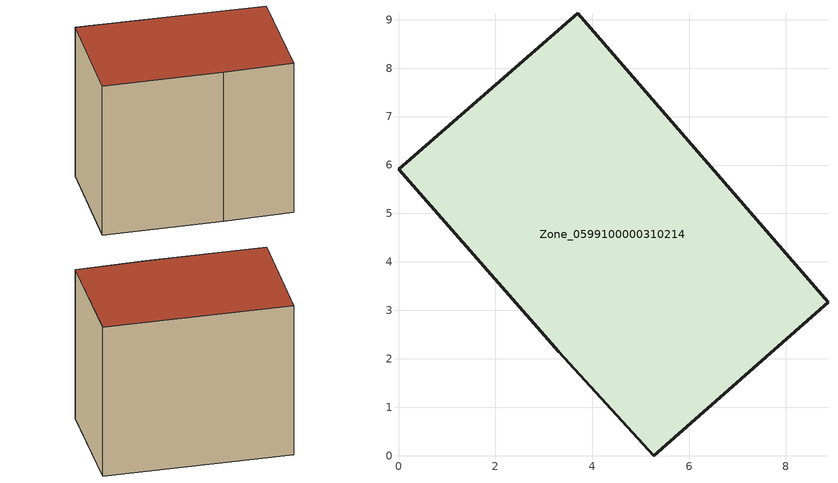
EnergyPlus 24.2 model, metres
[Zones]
Zone_0599100000310214
 floor ground (C_G): 3.7,9.13 8.87,3.17 5.27,0 3.3,2.15 0,5.92 z0
 wall outside (C_F): 3.3,2.15 5.27,0 8.87,3.17 3.7,9.13 0,5.92 3.3,2.15 z0:6.9
 roof outside (C_R): 8.87,3.17 3.7,9.13 0,5.92 3.3,2.15 5.27,0 z6.9
[BUILDING]
Pand.0599100000310214: North Axis=0; Terrain=City; Loads Convergence Tolerance Value=0.04; Temperature Convergence Tolerance Value=0.4; Solar Distribution=FullExterior; Maximum Number of Warmup Days=25; Minimum Number of Warmup Days=1
[Site:Location]
Rotterdam.The.Hague.AP_ZH_NLD Design_Conditions: Latitude=51.96; Longitude=4.45; Time Zone=1; Elevation=-4.5
[SITE:GROUNDTEMPERATURE:BUILDINGSURFACE]
18, 18, 18, 18, 18, 18, 18, 18, 18, 18, 18, 18
[MATERIAL] Thermal Absorptance=0.9; Solar Absorptance=0.7; Visible Absorptance=0.7
Name | Roughness | Thickness | Conductivity | Density | Specific Heat
G.TC.1946 | MediumSmooth | 0.15 | 1 | 540 | 1210
F.TC.1946 | Rough | 0.3 | 0.857143 | 1920 | 840
R.TC.1946 | MediumRough | 0.2 | 0.909091 | 1500 | 1000
[CONSTRUCTION]
C_G: G.TC.1946
C_F: F.TC.1946
C_R: R.TC.1946
[ZONE]
Zone_0599100000310214: Type=1; Multiplier=1; Ceiling Height=Autocalculate; Volume=Autocalculate; Floor Area=autocalculate; Part of Total Floor Area=Yes
[ZONEINFILTRATION:DESIGNFLOWRATE]
Infil_Zone_0599100000310214: Zone or ZoneList or Space or SpaceList=Zone_0599100000310214; Schedule=AlwaysOn; Design Flow Rate Calculation Method=Flow/Area; Flow Rate per Floor Area=0.003; Constant Term Coefficient=1; Temperature Term Coefficient=0; Velocity Term Coefficient=0; Velocity Squared Term Coefficient=0
[HVACTEMPLATE:ZONE:IDEALLOADSAIRSYSTEM]
Zone_0599100000310214: Maximum Heating Supply Air Temperature=50; Minimum Cooling Supply Air Temperature=13; Maximum Heating Supply Air Humidity Ratio=0.0156; Minimum Cooling Supply Air Humidity Ratio=0.0077; Heating Limit=NoLimit; Cooling Limit=NoLimit; Dehumidification Control Type=ConstantSensibleHeatRatio; Cooling Sensible Heat Ratio=0.7; Dehumidification Setpoint=60; Humidification Control Type=None; Humidification Setpoint=30; Outdoor Air Method=None; Outdoor Air Flow Rate per Person=0.00944; Outdoor Air Flow Rate per Zone Floor Area=0; Outdoor Air Flow Rate per Zone=0; Demand Controlled Ventilation Type=None; Outdoor Air Economizer Type=NoEconomizer; Heat Recovery Type=None; Sensible Heat Recovery Effectiveness=0.7; Latent Heat Recovery Effectiveness=0.65
[ZONECONTROL:THERMOSTAT]
ThermostatControl_Zone_0599100000310214: Zone or ZoneList=Zone_0599100000310214; Control Type Schedule=DualSetpointControlType; Control 1=Thermostat_Zone_0599100000310214; Temperature Difference Between Cutout And Setpoint=0
[THERMOSTATSETPOINT:DUALSETPOINT]
Thermostat_Zone_0599100000310214: Heating Setpoint Temperature Schedule=HeatingSetpoint_Zone_0599100000310214; Cooling Setpoint Temperature Schedule=CoolingSetpoint_Zone_0599100000310214
[SCHEDULE:COMPACT]
HeatingSetpoint_Zone_0599100000310214: Through: 12/31, For: AllDays, Until: 24:00, 21
CoolingSetpoint_Zone_0599100000310214: Through: 12/31, For: AllDays, Until: 24:00, 24
DualSetpointControlType: Through: 12/31, For: AllDays, Until: 24:00, 4
AlwaysOn: Through: 12/31, For: AllDays, Until: 24:00, 1
